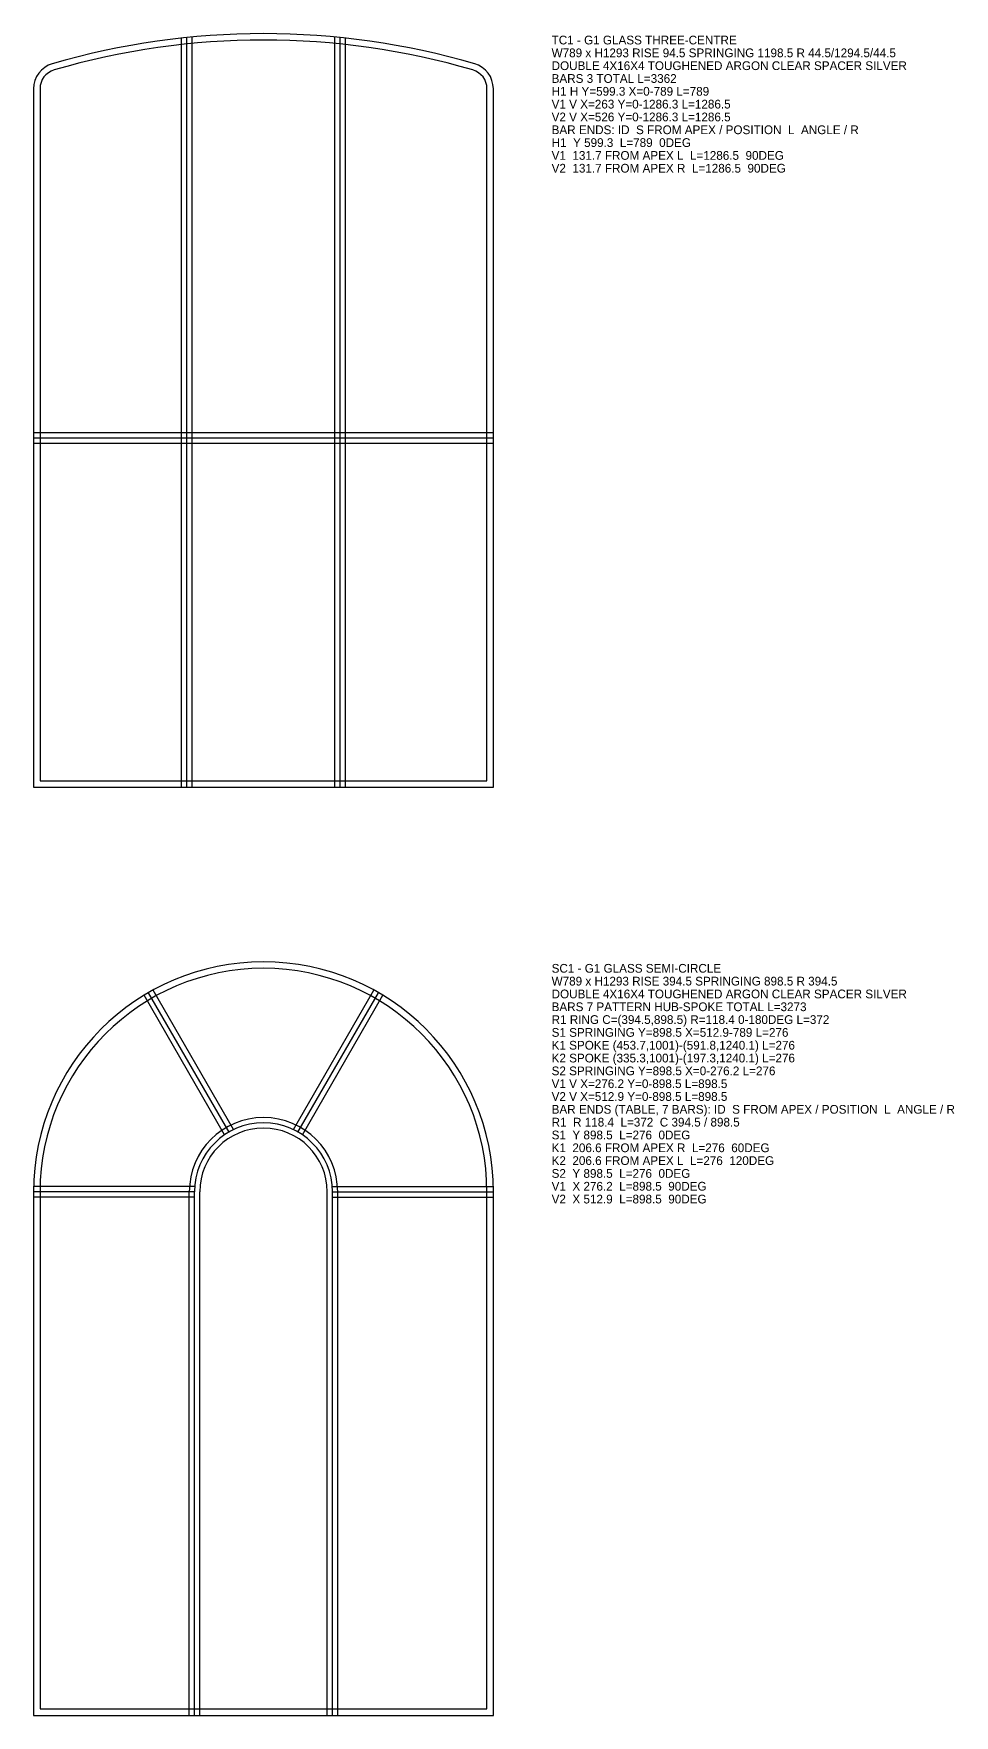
# Model space of a CAD drawing. Extents: x 0 to 1591, y -6353 to 0.
# Drawn here: x 0 to 1580, y -2886 to 0 of the extents above; entities that cross this region are included whole.
import ezdxf

# ---------------------------------------------------------------- set-up
doc = ezdxf.new("R2010")
doc.units = 0
for name, color, linetype in [('GLASS_BAR_AXES', 4, 'CONTINUOUS'), ('GLASS_BARS', 3, 'CONTINUOUS'), ('GLASS_CONTOUR', 7, 'CONTINUOUS'), ('GLASS_EDGE', 8, 'CONTINUOUS'), ('GLASS_TEXT', 2, 'CONTINUOUS')]:
    doc.layers.add(name, color=color, linetype=linetype)

msp = doc.modelspace()

# ---------------------------------------------------------------- linework, layer by layer
at = {"layer": 'GLASS_BAR_AXES'}
for points in [[(263, -1293), (263, -6.696444)], [(526, -1293), (526, -6.696444)], [(0, -693.75), (789, -693.75)], [(335.325, -1885.005893), (197.25, -1645.852978)], [(453.675, -1885.005893), (591.75, -1645.852978)], [(276.15, -1987.5), (0, -1987.5)], [(276.15, -2886), (276.15, -1987.5)], [(512.85, -1987.5), (789, -1987.5)], [(512.85, -2886), (512.85, -1987.5)]]:
    msp.add_lwpolyline(points, dxfattribs=at)
msp.add_lwpolyline([(512.85, -1987.5, 1), (276.15, -1987.5)], format="xyb", dxfattribs=at)
at = {"layer": 'GLASS_BARS'}
for points in [[(254, -1293), (254, -6.696444)], [(272, -1293), (272, -6.696444)], [(517, -1293), (517, -6.696444)], [(535, -1293), (535, -6.696444)], [(0, -684.75), (789, -684.75)], [(0, -702.75), (789, -702.75)], [(343.119229, -1880.505893), (205.044229, -1641.352978)], [(445.880771, -1880.505893), (583.955771, -1641.352978)], [(327.530771, -1889.505893), (189.455771, -1650.352978)], [(461.469229, -1889.505893), (599.544229, -1650.352978)], [(276.15, -1978.5), (0, -1978.5)], [(267.15, -2886), (267.15, -1987.5)], [(285.15, -2886), (285.15, -1987.5)], [(503.85, -2886), (503.85, -1987.5)], [(512.85, -1978.5), (789, -1978.5)], [(521.85, -2886), (521.85, -1987.5)], [(276.15, -1996.5), (0, -1996.5)], [(512.85, -1996.5), (789, -1996.5)]]:
    msp.add_lwpolyline(points, dxfattribs=at)
for points in [[(521.85, -1987.5, 1), (267.15, -1987.5)], [(503.85, -1987.5, 1), (285.15, -1987.5)]]:
    msp.add_lwpolyline(points, format="xyb", dxfattribs=at)
at = {"layer": 'GLASS_CONTOUR'}
for points in [[(0, -1293), (789, -1293), (789, -94.5, 0.333333), (756.96, -51.78, 0.142857), (32.04, -51.78, 0.333333), (0, -94.5)], [(0, -2886), (789, -2886), (789, -1987.5, 1), (0, -1987.5)]]:
    msp.add_lwpolyline(points, format="xyb", close=True, dxfattribs=at)
at = {"layer": 'GLASS_EDGE'}
for points in [[(11, -1282), (778, -1282), (778, -94.5, 0.333333), (753.88, -62.34, 0.142857), (35.12, -62.34, 0.333333), (11, -94.5)], [(11, -2875), (778, -2875), (778, -1987.5, 1), (11, -1987.5)]]:
    msp.add_lwpolyline(points, format="xyb", close=True, dxfattribs=at)

# ---------------------------------------------------------------- texts
at = {"layer": 'GLASS_TEXT'}
for s, p in [('W789 x H1293 RISE 94.5 SPRINGING 1198.5 R 44.5/1294.5/44.5', (889, -40.5)), ('TC1 - G1 GLASS THREE-CENTRE', (889, -18.5)), ('DOUBLE 4X16X4 TOUGHENED ARGON CLEAR SPACER SILVER', (889, -62.5)), ('BARS 3 TOTAL L=3362', (889, -84.5)), ('V1 V X=263 Y=0-1286.3 L=1286.5', (889, -128.5)), ('H1 H Y=599.3 X=0-789 L=789', (889, -106.5)), ('V2 V X=526 Y=0-1286.3 L=1286.5', (889, -150.5)), ('BAR ENDS: ID  S FROM APEX / POSITION  L  ANGLE / R', (889, -172.5)), ('V1  131.7 FROM APEX L  L=1286.5  90DEG', (889, -216.5)), ('H1  Y 599.3  L=789  0DEG', (889, -194.5)), ('V2  131.7 FROM APEX R  L=1286.5  90DEG', (889, -238.5)), ('SC1 - G1 GLASS SEMI-CIRCLE', (889, -1611.5)), ('W789 x H1293 RISE 394.5 SPRINGING 898.5 R 394.5', (889, -1633.5)), ('DOUBLE 4X16X4 TOUGHENED ARGON CLEAR SPACER SILVER', (889, -1655.5)), ('BARS 7 PATTERN HUB-SPOKE TOTAL L=3273', (889, -1677.5)), ('R1 RING C=(394.5,898.5) R=118.4 0-180DEG L=372', (889, -1699.5)), ('S1 SPRINGING Y=898.5 X=512.9-789 L=276', (889, -1721.5)), ('K1 SPOKE (453.7,1001)-(591.8,1240.1) L=276', (889, -1743.5)), ('K2 SPOKE (335.3,1001)-(197.3,1240.1) L=276', (889, -1765.5)), ('S2 SPRINGING Y=898.5 X=0-276.2 L=276', (889, -1787.5)), ('V1 V X=276.2 Y=0-898.5 L=898.5', (889, -1809.5)), ('V2 V X=512.9 Y=0-898.5 L=898.5', (889, -1831.5)), ('BAR ENDS (TABLE, 7 BARS): ID  S FROM APEX / POSITION  L  ANGLE / R', (889, -1853.5)), ('R1  R 118.4  L=372  C 394.5 / 898.5', (889, -1875.5)), ('S1  Y 898.5  L=276  0DEG', (889, -1897.5)), ('K1  206.6 FROM APEX R  L=276  60DEG', (889, -1919.5)), ('K2  206.6 FROM APEX L  L=276  120DEG', (889, -1941.5)), ('S2  Y 898.5  L=276  0DEG', (889, -1963.5)), ('V1  X 276.2  L=898.5  90DEG', (889, -1985.5)), ('V2  X 512.9  L=898.5  90DEG', (889, -2007.5))]:
    msp.add_text(s, height=15, dxfattribs=at).set_placement(p)

doc.saveas('drawing.dxf')
